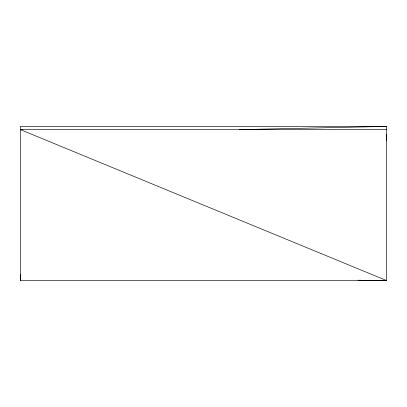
<?xml version="1.0" encoding="UTF-8"?>
<svg xmlns="http://www.w3.org/2000/svg" width="407" height="407" viewBox="0 0 407 407"><rect width="100%" height="100%" fill="white"/><g stroke="black" fill="none" stroke-linecap="round" stroke-linejoin="round"><path stroke-width="0.61" d="M20.35 280.581L20.35 126.419L386.65 126.419L386.65 280.581L20.35 280.581L20.553 274.226M386.447 140.771L386.65 134.417M239.367 129.635L386.65 126.419M358.038 280.225L386.65 280.581L20.35 129.604L386.65 129.604M20.35 129.604L22.253 129.63"/></g></svg>
